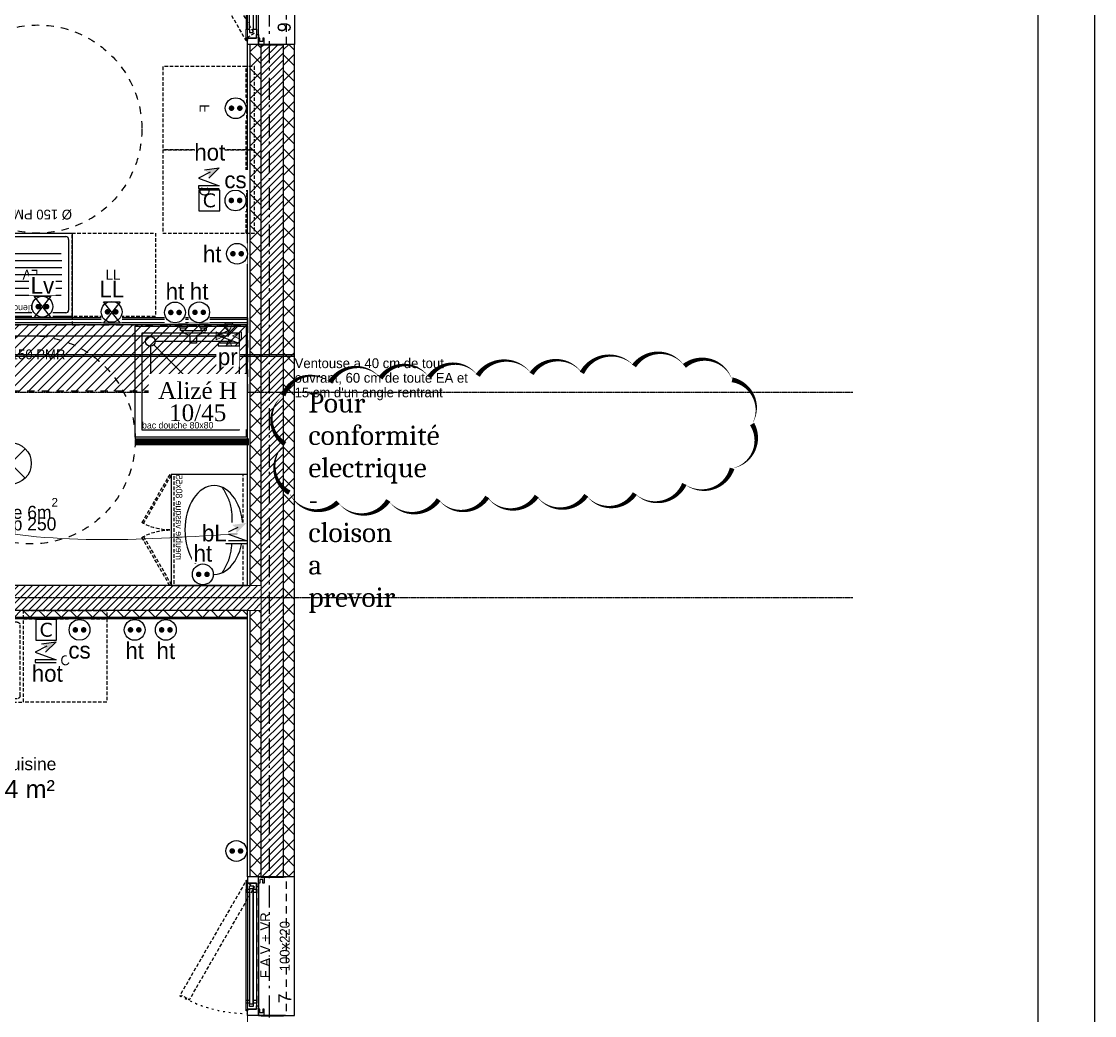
# Model space of a CAD drawing. Header units: centimetres. Extents: x 2191 to 12545, y -680 to 18662.
# Drawn here: x 11772 to 12545, y 3842 to 4559 of the extents above; entities that cross this region are included whole.
import ezdxf

# ---------------------------------------------------------------- set-up
doc = ezdxf.new("R2010")
doc.units = ezdxf.units.CM
for name, pattern in [('Style de ligne -1', [0.41664, 0.20828, -0.20836]), ('Style de ligne -11', [0.347222, 0.20828, -0.138942]), ('Style de ligne -12', [0.164042, 0.054681, -0.109361]), ('Style de ligne -13', [0.147638, 0.098425, -0.049213]), ('Style de ligne -14', [0.147638, 0.098425, -0.049213]), ('Style de ligne -17', [0.347222, 0.20828, -0.138942]), ('Style de ligne -18', [0.164042, 0.054681, -0.109361]), ('Style de ligne -5', [0.20828, 0.069425, -0.138855]), ('Style de ligne -6', [1.04164, 0.625, -0.20828, 0.06943, -0.13893]), ('VW-01', [0.41656, 0.20828, -0.20828])]:
    doc.linetypes.add(name, pattern=pattern)
for name, color, linetype in [('B Aménagement intérieur', 252, 'Continuous'), ('B BATI-équipement-sanitaires', 252, 'Continuous'), ('B faience', 252, 'Style de ligne -11'), ('B Faux plafonds', 252, 'Continuous'), ('B Faux plafonds_Hatch', 252, 'Continuous'), ('B GÈnÈral_Hatch', 252, 'Continuous'), ('B Général', 252, 'Continuous'), ('C ANNOTATIONS-axes horizontaux', 252, 'Style de ligne -1'), ('C ANNOTATIONS-niveaux', 252, 'Continuous'), ('C ANNOTATIONS-PMR', 252, 'Style de ligne -5'), ('C ANNOTATIONS-prestations', 252, 'Continuous'), ('C ANNOTATIONS-texte', 252, 'Continuous'), ('D SURFACES-shab', 252, 'Continuous'), ('F REMPLISSAGE-vert clair', 252, 'Continuous'), ('F REMPLISSAGE-vert foncé', 252, 'Continuous'), ('prlm-CHAUFF', 4, 'Continuous'), ('prlm-EAU-EF', 161, 'Continuous'), ('prlm-MOD', 64, 'Continuous'), ('prlm-VMC', 93, 'Continuous')]:
    doc.layers.add(name, color=color, linetype=linetype)
doc.layers.add('prlm-ELEC-CFO', color=1, linetype='Continuous', lineweight=25)
doc.layers.add('prlm-ZCARTOUCHE', color=181, linetype='Continuous', lineweight=13)
doc.styles.add('Eurostile', font='Eurosti.TTF')
doc.styles.add('Eurostile (bold)', font='Eurostib.TTF')
doc.styles.add('Eurostile (italic)', font='Eurostib.TTF')
doc.styles.add('prlm-elec-cfo', font='comic.ttf', dxfattribs={"height": 12})
doc.styles.add('prlm-mod', font='cambriaz.ttf', dxfattribs={"height": 18})
doc.styles.add('prlm-sejc', font='arial.ttf', dxfattribs={"height": 20})
doc.styles.add('prlm-vmc', font='pala.ttf', dxfattribs={"height": 14})
doc.styles.get("Standard").update_dxf_attribs({"font": 'isocp.shx', "height": 15})
pattern_1 = [(45, (0, 0), (2.4253472, -2.6458333), [])]

# ---------------------------------------------------------------- blocks, each defined once
blk = doc.blocks.new('B 70.Cuisson')
at = {"layer": 'B Général', "linetype": 'Style de ligne -13', "ltscale": 25.4, "flags": 128}
blk.add_lwpolyline([(-30, 30), (-30, 36), (30, 36), (30, 30)], dxfattribs=at)
blk.add_lwpolyline([(-30, 30), (30, 30), (30, -30), (-30, -30)], close=True, dxfattribs=at)
at = {"layer": 'B Général', "insert": (0, 0), "char_height": 7.06, "attachment_point": 5, "line_spacing_factor": 0.894142, "style": 'Eurostile'}
blk.add_mtext('C', dxfattribs=at)
blk = doc.blocks.new('B 70.Evier 120.60 T3 et +')
at = {"layer": 'B Général', "linetype": 'Style de ligne -13', "ltscale": 25.4}
for p, q in [((-57.5, -55.5), (-57.5, -4.5)), ((-55.5, -2.5), (55.5, -2.5)), ((2, -7.53), (51.79, -7.53)), ((57.5, -4.5), (57.5, -55.5)), ((-52.12, -15), (-7.88, -15)), ((0, -50.5), (0, -9.53)), ((18.98, -10), (18.98, -10)), ((53.79, -9.53), (53.79, -50.5)), ((-52.5, -20), (-7.5, -20)), ((-52.5, -25), (-7.5, -25)), ((-52.5, -30), (-7.5, -30)), ((-52.5, -35), (-7.5, -35)), ((-52.5, -40), (-7.5, -40)), ((-52.12, -45), (-7.88, -45)), ((25.65, -43.33), (25.65, -43.33)), ((51.79, -52.5), (2, -52.5)), ((9.17, -50), (9.17, -50)), ((55.5, -57.5), (-55.5, -57.5))]:
    blk.add_line(p, q, dxfattribs=at)
at = {"layer": 'B Général', "linetype": 'Style de ligne -13', "ltscale": 25.4, "flags": 128}
blk.add_lwpolyline([(-60, 0), (-60, 6), (60, 6), (60, 0)], dxfattribs=at)
blk.add_lwpolyline([(-60, 0), (60, 0), (60, -60), (-60, -60)], close=True, dxfattribs=at)
for points in [[(25.65, -12), (25.65, -48, -0.414212), (23.65, -50), (4.5, -50, -0.198914), (3.09, -49.41, -0.198914), (2.5, -48), (2.5, -12, -0.414214), (4.5, -10)], [(25.65, -12, 0.414212), (23.65, -10), (4.45, -10)], [(28.15, -12), (28.15, -48, 0.414212), (30.15, -50), (49.29, -50, 0.198914), (50.71, -49.41, 0.198914), (51.29, -48), (51.29, -12, 0.414214), (49.29, -10)], [(28.15, -12, -0.414212), (30.15, -10), (49.34, -10)]]:
    blk.add_lwpolyline(points, format="xyb", dxfattribs=at)
at = {"layer": 'B Général', "linetype": 'Style de ligne -13', "ltscale": 25.4}
for centre, start, end in [((-55.5, -4.5), 90, 180), ((2, -9.53), 90, 180), ((51.79, -9.53), 0, 90), ((55.5, -4.5), 0, 90), ((2, -50.5), 180, 270), ((51.79, -50.5), 270, 0), ((-55.5, -55.5), 180, 270), ((55.5, -55.5), 270, 0)]:
    blk.add_arc(centre, 2, start, end, dxfattribs=at)
for centre in [(18.15, -17), (35.65, -17)]:
    blk.add_ellipse(centre, major_axis=(3.54, 0), ratio=1, dxfattribs=at)
blk = doc.blocks.new('B 70.Groupe-13-1')
at = {"layer": 'B GÈnÈral_Hatch', "linetype": 'Continuous'}
h = blk.add_hatch(dxfattribs=at)
h.set_pattern_fill('02_ISOLANT', color=256, angle=180, style=0, pattern_type=2)
h.set_pattern_definition([(225, (0, 0), (5.656854, -5.656854), []), (315, (0, 0), (-5.656854, -5.656854), [])])
h.paths.add_polyline_path([(11934.45, 4129.41), (11934.45, 4134.41), (11653.04, 4134.41), (11653.04, 4129.41)])
at = {"layer": 'B Général', "linetype": 'Continuous'}
for p, q in [((11934.45, 4134.41), (11653.04, 4134.41)), ((11934.45, 4134.41), (11653.04, 4134.41)), ((11934.45, 4129.41), (11653.04, 4129.41)), ((11934.45, 4128.41), (11653.04, 4128.41)), ((11934.45, 4128.41), (11653.04, 4128.41))]:
    blk.add_line(p, q, dxfattribs=at)
at = {"layer": 'D SURFACES-shab', "lineweight": 18, "flags": 128}
blk.add_lwpolyline([(11530.04, 3583.39), (11530.04, 3551.39), (11934.47, 3551.39), (11934.45, 4128.41), (11653.04, 4128.41), (11653.04, 4068.41), (11581.04, 4068.41), (11581.04, 4128.41), (11449.45, 4128.41), (11449.45, 3841.41), (11513.76, 3841.41), (11513.76, 3583.39)], close=True, dxfattribs=at)
at = {"layer": 'B Général', "xscale": -1}
blk.add_blockref('B 70.Evier 120.60 T3 et +', (11713.04, 4128.41), dxfattribs=at)
at = {"layer": 'B Général'}
blk.add_blockref('B 70.Cuisson', (11803.04, 4098.41), dxfattribs=at)
blk = doc.blocks.new('B 70.Rond 150_PMR')
at = {"layer": 'B Général', "linetype": 'VW-01', "ltscale": 25.4}
blk.add_circle((0, 0), 75, dxfattribs=at)
at = {"layer": 'B Général', "insert": (-61.5, 0), "char_height": 7.059, "attachment_point": 5, "rotation": 90, "line_spacing_factor": 0.894142, "style": 'Eurostile (italic)'}
blk.add_mtext('Ø 150 PMR', dxfattribs=at)
blk = doc.blocks.new('B 70.Frigo')
at = {"layer": 'B Général', "linetype": 'Style de ligne -13', "ltscale": 25.4, "flags": 128}
blk.add_lwpolyline([(-30, 30), (30, 30), (30, -30), (-30, -30)], close=True, dxfattribs=at)
blk.add_lwpolyline([(30, -30), (30, -36), (-30, -36), (-30, -30)], dxfattribs=at)
at = {"layer": 'B Général', "insert": (0, 0), "char_height": 7.06, "attachment_point": 5, "line_spacing_factor": 0.894142, "style": 'Eurostile'}
blk.add_mtext('F', dxfattribs=at)
blk = doc.blocks.new('B 70.Lave Vaisselle')
at = {"layer": 'B Général', "linetype": 'Style de ligne -13', "ltscale": 25.4, "flags": 128}
blk.add_lwpolyline([(-30, 30), (-30, 36), (30, 36), (30, 30)], dxfattribs=at)
blk.add_lwpolyline([(-30, 30), (30, 30), (30, -30), (-30, -30)], close=True, dxfattribs=at)
at = {"layer": 'B Général', "insert": (0, 0), "char_height": 7.059, "attachment_point": 5, "line_spacing_factor": 0.894142, "style": 'Eurostile'}
blk.add_mtext('LV', dxfattribs=at)
blk = doc.blocks.new('B 70.Evier 120x60')
at = {"layer": 'B Général', "linetype": 'Continuous'}
for p, q in [((-57.5, -55.5), (-57.5, -4.5)), ((-55.5, -2.5), (55.5, -2.5)), ((57.5, -4.5), (57.5, -55.5)), ((-52.12, -15), (-7.88, -15)), ((-52.5, -20), (-7.5, -20)), ((-52.5, -25), (-7.5, -25)), ((-52.5, -30), (-7.5, -30)), ((-52.5, -35), (-7.5, -35)), ((-52.5, -40), (-7.5, -40)), ((-52.12, -45), (-7.88, -45)), ((28.75, -45.8), (28.75, -45.8)), ((12.27, -52.47), (12.27, -52.47)), ((55.5, -57.5), (-55.5, -57.5))]:
    blk.add_line(p, q, dxfattribs=at)
at = {"layer": 'B Général', "linetype": 'Style de ligne -5', "ltscale": 25.4, "flags": 128}
blk.add_lwpolyline([(-60, 0), (-60, 6), (60, 6), (60, 0)], dxfattribs=at)
at = {"layer": 'B Général', "linetype": 'Continuous', "flags": 128}
blk.add_lwpolyline([(-60, 0), (60, 0), (60, -60), (-60, -60)], close=True, dxfattribs=at)
for points in [[(8.4, -12), (8.4, -48, 0.414212), (10.4, -50), (49.55, -50, 0.198914), (50.96, -49.41, 0.198914), (51.55, -48), (51.55, -12, 0.414214), (49.55, -10)], [(8.4, -12, -0.414212), (10.4, -10), (49.6, -10)]]:
    blk.add_lwpolyline(points, format="xyb", dxfattribs=at)
at = {"layer": 'B Général', "linetype": 'Continuous'}
for centre, start, end in [((-55.5, -4.5), 90, 180), ((55.5, -4.5), 0, 90), ((-55.5, -55.5), 180, 270), ((55.5, -55.5), 270, 0)]:
    blk.add_arc(centre, 2, start, end, dxfattribs=at)
blk.add_ellipse((15.9, -17), major_axis=(3.54, 0), ratio=1, dxfattribs=at)
at = {"layer": 'B Général'}
blk.add_blockref('B 70.Lave Vaisselle', (-30, -30), dxfattribs=at)
at = {"layer": 'C ANNOTATIONS-prestations', "insert": (-37.15, -3.37), "char_height": 4.706, "attachment_point": 1, "line_spacing_factor": 0.894142, "style": 'Eurostile (italic)'}
blk.add_mtext('Faïence ht: 60cm', dxfattribs=at)
blk = doc.blocks.new('B 70.Groupe-24-1')
at = {"layer": 'B Général', "linetype": 'Style de ligne -13', "ltscale": 25.4, "flags": 128}
blk.add_lwpolyline([(11808.04, 4406.39), (11868.04, 4406.39), (11868.04, 4346.39), (11808.04, 4346.39)], close=True, dxfattribs=at)
at = {"layer": 'B Général', "insert": (11837.51, 4376.39), "char_height": 7.059, "attachment_point": 5, "line_spacing_factor": 0.894142, "style": 'Eurostile'}
blk.add_mtext('LL', dxfattribs=at)
blk = doc.blocks.new('B 70.Groupe-4-1')
at = {"layer": 'B Général', "linetype": 'Continuous'}
for centre, major_axis, ratio in [((0, -24.07), (32, 0), 0.65625), ((0, -6.97), (1.5, 0), 1), ((0, -17.15), (2.5, 0), 1)]:
    blk.add_ellipse(centre, major_axis=major_axis, ratio=ratio, dxfattribs=at)
for points in [[(-30.82, -18.37), (-20.7, -11.37), (-9.74, -11.32), (-4.71, -11.3), (0, -11.3)], [(30.82, -18.37), (20.7, -11.37), (9.74, -11.32), (4.71, -11.3), (0, -11.3)]]:
    blk.add_open_spline(points, degree=2, knots=[0, 0, 0, 1, 1, 2, 2, 2], dxfattribs=at)
blk.add_open_spline([(-30.45, -17.59), (-30.5, -17.61), (-30.55, -17.64)], degree=2, dxfattribs=at)
blk = doc.blocks.new('B 70.meuble vasque 80x60')
at = {"layer": 'B BATI-équipement-sanitaires', "linetype": 'Style de ligne -13', "ltscale": 25.4, "flags": 128}
for points in [[(-40, -3.07), (40, -3.07), (40, -53.07), (-40, -53.07)], [(-40, -56.07), (-5.36, -76.07), (-4.71, -74.94), (-39.35, -54.94)], [(40, -56.07), (5.36, -76.07), (4.71, -74.94), (39.35, -54.94)]]:
    blk.add_lwpolyline(points, close=True, dxfattribs=at)
at = {"layer": 'B BATI-équipement-sanitaires', "linetype": 'Style de ligne -13', "ltscale": 25.4}
for centre, start, end in [((-40, -56.07), 330, 0), ((40, -56.07), 180, 210)]:
    blk.add_arc(centre, 40, start, end, dxfattribs=at)
at = {"layer": 'B Général', "flags": 128}
blk.add_lwpolyline([(-40, 0), (40, 0), (40, -55), (-40, -55)], close=True, dxfattribs=at)
at = {"layer": 'B Général'}
blk.add_blockref('B 70.Groupe-4-1', (0, 0), dxfattribs=at)
at = {"layer": 'C ANNOTATIONS-prestations', "insert": (40, -53.07), "char_height": 4.706, "width": 80, "attachment_point": 9, "line_spacing_factor": 0.894142, "style": 'Eurostile'}
blk.add_mtext('meuble vasque 80x55', dxfattribs=at)
blk = doc.blocks.new('B 70.Groupe-25-1')
at = {"layer": 'B faience', "lineweight": 18, "flags": 128}
blk.add_lwpolyline([(11934.45, 4259.39), (11934.45, 4340.39), (11853.45, 4340.39)], dxfattribs=at)
at = {"layer": 'B Général', "linetype": 'Continuous'}
for p, q in [((11864.45, 4324.85), (11864.45, 4269.39)), ((11866.95, 4325.89), (11923.45, 4269.39)), ((11867.98, 4328.39), (11923.45, 4328.39))]:
    blk.add_line(p, q, dxfattribs=at)
at = {"layer": 'B Général', "linetype": 'Continuous', "flags": 128}
for points in [[(11853.45, 4339.39), (11933.45, 4339.39), (11933.45, 4259.39), (11853.45, 4259.39)], [(11858.45, 4334.39), (11928.45, 4334.39), (11928.45, 4264.39), (11858.45, 4264.39)]]:
    blk.add_lwpolyline(points, close=True, dxfattribs=at)
at = {"layer": 'B Général', "linetype": 'Continuous'}
blk.add_circle((11864.45, 4328.39), 3.54, dxfattribs=at)
at = {"layer": 'C ANNOTATIONS-prestations', "insert": (11858.45, 4267.88), "char_height": 4.706, "width": 70, "attachment_point": 4, "line_spacing_factor": 0.894142, "style": 'Eurostile'}
blk.add_mtext('bac douche 80x80', dxfattribs=at)
blk = doc.blocks.new('B 70.Groupe-26-1')
at = {"layer": 'B Faux plafonds_Hatch', "linetype": 'Continuous'}
h = blk.add_hatch(dxfattribs=at)
h.set_pattern_fill('F_P__SOFFITE', color=256, style=0, pattern_type=2)
h.set_pattern_definition([(45, (0, 0.2205), (-3.5277778, 3.3072917), [])])
h.paths.add_polyline_path([(11681.04, 4340.39), (11934.45, 4340.39), (11934.45, 4292.41), (11681.04, 4292.41)])
at = {"layer": 'B Faux plafonds', "linetype": 'VW-01', "ltscale": 25.4, "flags": 128}
blk.add_lwpolyline([(11681.04, 4340.39), (11934.45, 4340.39), (11934.45, 4292.41), (11681.04, 4292.41)], close=True, dxfattribs=at)
at = {"layer": 'B Général', "linetype": 'Continuous'}
for p, q in [((11934.45, 4345.39), (11681.04, 4345.39)), ((11934.45, 4340.39), (11681.04, 4340.39)), ((11934.45, 4345.39), (11934.45, 4340.39))]:
    blk.add_line(p, q, dxfattribs=at)
at = {"layer": 'D SURFACES-shab', "lineweight": 18, "flags": 128}
for points in [[(11681.04, 4345.39), (11934.45, 4345.39), (11934.45, 4883.39), (11586.04, 4883.39), (11586.04, 4390.39), (11681.04, 4390.39)], [(11934.45, 4152.41), (11934.45, 4340.39), (11746.04, 4340.39), (11746.04, 4340.39), (11681.04, 4340.39), (11681.04, 4292.41), (11586.04, 4292.41), (11586.04, 4152.41)]]:
    blk.add_lwpolyline(points, close=True, dxfattribs=at)
at = {"layer": 'F REMPLISSAGE-vert clair'}
for p, q in [((11934.45, 4344.09), (11681.04, 4344.09)), ((11934.45, 4341.69), (11681.04, 4341.69))]:
    blk.add_line(p, q, dxfattribs=at)
at = {"layer": 'F REMPLISSAGE-vert foncé', "linetype": 'Continuous'}
for p, q in [((11934.45, 4345.39), (11681.04, 4345.39)), ((11934.45, 4340.39), (11681.04, 4340.39))]:
    blk.add_line(p, q, dxfattribs=at)
at = {"layer": 'F REMPLISSAGE-vert foncé'}
for p, q in [((11934.45, 4344.09), (11681.04, 4344.09)), ((11934.45, 4341.69), (11681.04, 4341.69))]:
    blk.add_line(p, q, dxfattribs=at)
at = {"layer": 'B Général', "xscale": -1}
for name, p, rotation in [('B 70.Frigo', (11903.45, 4496.39), 90), ('B 70.Cuisson', (11903.45, 4436.39), 270), ('B 70.meuble vasque 80x60', (11934.45, 4192.41), 270)]:
    blk.add_blockref(name, p, dxfattribs=dict(at, rotation=rotation))
at = {"layer": 'B Général', "rotation": 180}
blk.add_blockref('B 70.Evier 120x60', (11748.04, 4346.39), dxfattribs=at)
at = {"layer": 'B Général'}
for name in ['B 70.Groupe-24-1', 'B 70.Groupe-25-1']:
    blk.add_blockref(name, (0, 0), dxfattribs=at)
at = {"layer": 'C ANNOTATIONS-PMR', "ltscale": 25.4}
for p, rotation in [((11783.28, 4481.39), 90), ((11778.5, 4257.37), 270)]:
    blk.add_blockref('B 70.Rond 150_PMR', p, dxfattribs=dict(at, rotation=rotation))
at = {"layer": 'C ANNOTATIONS-prestations', "insert": (11751.9, 4201.51), "char_height": 9.412, "width": 106.0944, "attachment_point": 1, "line_spacing_factor": 0.894142, "style": 'Eurostile'}
blk.add_mtext('hsp 250', dxfattribs=at)
at = {"layer": 'C ANNOTATIONS-texte', "insert": (11751.9, 4215.48), "char_height": 9.412, "width": 139.08, "attachment_point": 1, "line_spacing_factor": 0.894142, "style": 'Eurostile'}
blk.add_mtext('sde 6m{\\H0.6667x;\\S2^ ;}', dxfattribs=at)
blk = doc.blocks.new('B 70.F 200.220 (all. vitrée fixe + VR)')
at = {"layer": 'B Général', "linetype": 'Continuous'}
for p, q in [((-100, 7), (-100, 17)), ((100, 7), (100, 17))]:
    blk.add_line(p, q, dxfattribs=at)
at = {"layer": 'B Général'}
blk.add_line((-93, 9), (97, 9), dxfattribs=at)
at = {"layer": 'B Général', "linetype": 'Continuous', "lineweight": 35}
for p, q in [((-100, 7), (-100, -9)), ((100, 7), (100, -9))]:
    blk.add_line(p, q, dxfattribs=at)
at = {"layer": 'B Général', "linetype": 'Style de ligne -13', "ltscale": 25.4, "flags": 128}
for points in [[(-11.43, 67.53), (-10.93, 66.67), (-11.8, 66.17), (-8.55, 60.54), (-92.2, 12.19), (-95.45, 17.82), (-96.32, 17.32), (-96.82, 18.18)], [(11.43, 67.53), (10.93, 66.67), (11.8, 66.17), (8.55, 60.54), (92.2, 12.19), (95.45, 17.82), (96.32, 17.32), (96.82, 18.18)]]:
    blk.add_lwpolyline(points, close=True, dxfattribs=at)
at = {"layer": 'B Général', "flags": 128}
for points in [[(-93, 10.5), (-93, 9), (-100, 9), (-100, 17), (-95.5, 17), (-95.5, 10.5)], [(-4.5, 18), (-89, 18), (-89, 15.5), (-4.5, 15.5)], [(8.5, 18), (93, 18), (93, 15.5), (8.5, 15.5)], [(93, 10.5), (93, 9), (100, 9), (100, 17), (95.5, 17), (95.5, 10.5)], [(-100, 9), (-100, 5), (-95.5, 5), (-95.5, 6), (-98, 6), (-98, 8), (-95.5, 8), (-95.5, 9)], [(-4.5, 13), (-89, 13), (-89, 10.5), (-4.5, 10.5)], [(8.5, 13), (93, 13), (93, 10.5), (8.5, 10.5)], [(100, 9), (100, 5), (95.5, 5), (95.5, 6), (98, 6), (98, 8), (95.5, 8), (95.5, 9)]]:
    blk.add_lwpolyline(points, close=True, dxfattribs=at)
at = {"layer": 'B Général', "linetype": 'Continuous', "flags": 128}
for points in [[(-89, 15.5), (-91.5, 15.5), (-91.5, 13), (-89, 13), (-89, 10.5), (-95.5, 10.5), (-95.5, 17), (-96.5, 17), (-96.5, 18), (-89, 18)], [(-6.5, 15.5), (-4, 15.5), (-4, 13), (-6.5, 13), (-6.5, 10.5), (0, 10.5), (0, 17), (1, 17), (1, 18), (-6.5, 18)], [(6.5, 15.5), (4, 15.5), (4, 13), (6.5, 13), (6.5, 10.5), (0, 10.5), (0, 17), (1, 17), (1, 18), (6.5, 18)], [(89, 15.5), (91.5, 15.5), (91.5, 13), (89, 13), (89, 10.5), (95.5, 10.5), (95.5, 17), (96.5, 17), (96.5, 18), (89, 18)]]:
    blk.add_lwpolyline(points, close=True, dxfattribs=at)
at = {"layer": 'B Général', "linetype": 'Style de ligne -11', "ltscale": 25.4, "flags": 128}
blk.add_lwpolyline([(-100, 9), (100, 9), (100, -11), (-100, -11)], close=True, dxfattribs=at)
at = {"layer": 'B Général', "flags": 128}
blk.add_lwpolyline([(100, -9), (100, -17), (-100, -17), (-100, -9)], dxfattribs=at)
at = {"layer": 'B Général'}
for centre in [(-97, 17.5), (97, 17.5)]:
    blk.add_circle(centre, 0.5, dxfattribs=at)
at = {"layer": 'B Général', "linetype": 'Style de ligne -12', "ltscale": 25.4}
for centre, start, end in [((-98.46, 20.64), 358.46423, 23.93069), ((98.46, 20.64), 156.06931, 181.53577)]:
    blk.add_arc(centre, 98.37, start, end, dxfattribs=at)
at = {"layer": 'B Général', "insert": (0, 2.65), "char_height": 7.059, "attachment_point": 2, "rotation": 360, "line_spacing_factor": 0.894142, "style": 'Eurostile'}
blk.add_mtext('F.A.V + VR', dxfattribs=at)
at = {"layer": 'C ANNOTATIONS-prestations', "rotation": 360, "line_spacing_factor": 0.894142}
for s, insert, char_height, attachment_point, style in [('9', (-91.14, -4.77), 9.41, 1, 'Eurostile (bold)'), ('200x220', (0, -7.82), 7.059, 2, 'Eurostile')]:
    blk.add_mtext(s, dxfattribs=dict(at, insert=insert, char_height=char_height, attachment_point=attachment_point, style=style))
blk = doc.blocks.new('B 70.F 100x220 (all. vitrée fixe) + VR')
at = {"layer": 'B Général'}
blk.add_line((45, 9), (-45, 9), dxfattribs=at)
at = {"layer": 'B Général', "linetype": 'Continuous', "lineweight": 35}
for p, q in [((-50, 7), (-50, -9)), ((50, 7), (50, -9))]:
    blk.add_line(p, q, dxfattribs=at)
at = {"layer": 'B Général', "linetype": 'Style de ligne -14', "ltscale": 25.4, "flags": 128}
blk.add_lwpolyline([(-35.69, 65.82), (-36.19, 64.95), (-35.32, 64.45), (-38.57, 58.82), (42.63, 11.94), (45.88, 17.57), (46.75, 17.07), (47.25, 17.93)], close=True, dxfattribs=at)
at = {"layer": 'B Général', "flags": 128}
for points in [[(-43, 10.5), (-43, 9), (-50, 9), (-50, 17), (-45.5, 17), (-45.5, 10.5)], [(-43.5, 15.5), (43.5, 15.5), (43.5, 13), (-43.5, 13)], [(-41, 18), (41, 18), (41, 15.5), (-41, 15.5)], [(43, 10.5), (43, 9), (50, 9), (50, 17), (45.5, 17), (45.5, 10.5)], [(-50, 9), (-50, 5), (-45.5, 5), (-45.5, 6), (-48, 6), (-48, 8), (-45.5, 8), (-45.5, 9)], [(-41, 13), (41, 13), (41, 10.5), (-41, 10.5)], [(50, 9), (50, 5), (45.5, 5), (45.5, 6), (48, 6), (48, 8), (45.5, 8), (45.5, 9)]]:
    blk.add_lwpolyline(points, close=True, dxfattribs=at)
at = {"layer": 'B Général', "linetype": 'Continuous', "flags": 128}
for points in [[(-39, 15.5), (-41.5, 15.5), (-41.5, 13), (-39, 13), (-39, 10.5), (-45.5, 10.5), (-45.5, 17), (-46.5, 17), (-46.5, 18), (-39, 18)], [(39, 15.5), (41.5, 15.5), (41.5, 13), (39, 13), (39, 10.5), (45.5, 10.5), (45.5, 17), (46.5, 17), (46.5, 18), (39, 18)]]:
    blk.add_lwpolyline(points, close=True, dxfattribs=at)
at = {"layer": 'B Général', "linetype": 'Style de ligne -17', "ltscale": 25.4, "flags": 128}
blk.add_lwpolyline([(-50, 9), (50, 9), (50, -11), (-50, -11)], close=True, dxfattribs=at)
at = {"layer": 'B Général', "flags": 128}
blk.add_lwpolyline([(-50, -9), (-50, -17), (50, -17), (50, -9)], dxfattribs=at)
at = {"layer": 'B Général'}
blk.add_circle((47, 17.5), 0.5, dxfattribs=at)
at = {"layer": 'B Général', "linetype": 'Style de ligne -18', "ltscale": 25.4}
blk.add_arc((49, 17.5), 97.5, 150.29382, 179.70618, dxfattribs=at)
at = {"layer": 'B Général', "insert": (-23.11, 7.7), "char_height": 7.059, "attachment_point": 1, "line_spacing_factor": 0.894142, "style": 'Eurostile'}
blk.add_mtext('F.A.V + VR', dxfattribs=at)
at = {"layer": 'C ANNOTATIONS-prestations', "insert": (-41.15, -5.19), "char_height": 9.41, "attachment_point": 1, "rotation": 360, "line_spacing_factor": 0.894142, "style": 'Eurostile (bold)'}
blk.add_mtext('7', dxfattribs=at)
at = {"layer": 'C ANNOTATIONS-prestations', "insert": (0, -6.3), "char_height": 7.059, "width": 100, "attachment_point": 2, "rotation": 360, "line_spacing_factor": 0.894142, "style": 'Eurostile'}
blk.add_mtext('100x220', dxfattribs=at)
blk = doc.blocks.new('xi.txt-venthor')
at = {"layer": 'B Général', "insert": (230.58, -65.8), "char_height": 7.059, "width": 134.924, "attachment_point": 1, "line_spacing_factor": 0.894142, "style": 'Eurostile'}
blk.add_mtext("Ventouse a 40 cm de tout ouvrant, 60 cm de toute EA et 15 cm d'un angle rentrant", dxfattribs=at)
blk = doc.blocks.new('xi.bep')
at = {"layer": 'prlm-VMC', "linetype": 'ByBlock', "lineweight": 5}
h = blk.add_hatch(color=0, dxfattribs=at)
h.paths.add_polyline_path([(0, 2.74), (2.92, 9.1), (-2.92, 9.1)])
h.paths.add_polyline_path([(9.1, -2.92), (9.1, 2.92), (2.74, 0)])
h.paths.add_polyline_path([(2.92, -9.1), (0, -2.74), (-2.92, -9.1)])
h.paths.add_polyline_path([(-9.1, -2.92), (-2.74, 0), (-9.1, 2.92)])
at = {"layer": 'prlm-VMC', "color": 0, "linetype": 'ByBlock', "lineweight": 5, "flags": 128}
for points in [[(2.92, 9.1), (-2.92, 9.1), (0, 2.74)], [(-9.1, -2.92), (-9.1, 2.92), (-2.74, 0)], [(9.1, 2.92), (9.1, -2.92), (2.74, 0)], [(-2.92, -9.1), (2.92, -9.1), (0, -2.74)]]:
    blk.add_lwpolyline(points, close=True, dxfattribs=at)
blk = doc.blocks.new('xi.dchrob')
at = {"layer": 'prlm-MOD', "color": 161}
for p, q in [((8.16, -2.3), (8.16, 2.3)), ((13.38, 1.16), (13.38, -1.16))]:
    blk.add_line(p, q, dxfattribs=at)
for points in [[(0, 10.66), (0, 4.16)], [(4.19, -5.66), (4.19, 5.66)], [(5.77, 7.56), (8.16, 2.38)], [(0, -4.16), (0, -10.66)], [(5.77, -7.26), (8.16, -2.37)]]:
    blk.add_lwpolyline(points, dxfattribs=at)
for points in [[(2.5, 9.16), (4.19, 9.16), (4.19, 5.66), (2.5, 5.66)], [(13.38, -2.37), (8.16, -2.37), (8.16, 2.38), (13.38, 2.38)], [(2.5, -5.66), (4.19, -5.66), (4.19, -9.16), (2.5, -9.16)]]:
    blk.add_lwpolyline(points, close=True, dxfattribs=at)
for centre, radius, start, end in [((0, 7.41), 3.25, 32.57897, 90), ((4.65, 7.56), 1.13, 0, 114.07431), ((0, 7.41), 3.25, 270, 327.42103), ((0, -7.41), 3.25, 32.57897, 90), ((4.65, -7.26), 1.13, 245.92569, 360), ((0, -7.41), 3.25, 270, 327.42103)]:
    blk.add_arc(centre, radius, start, end, dxfattribs=at)
blk = doc.blocks.new('xi.BL')
at = {"color": 0, "lineweight": 5}
blk.add_wipeout([(-7.5, -7.5), (7.5, -7.5), (7.5, 7.5), (-7.5, 7.5)], dxfattribs=at).dxf.layer = 'prlm-ELEC-CFO'
at = {"layer": 'prlm-ELEC-CFO', "lineweight": 5}
blk.add_hatch(color=0, dxfattribs=at).paths.add_polyline_path([(-3, 6), (-0.1, 3.7), (0, 0), (7.5, 7.5)])
at = {"layer": 'prlm-ELEC-CFO', "color": 0}
blk.add_lwpolyline([(0.95, 4.23), (-7.5, 0), (7.5, -5.5), (-7.5, -5.5), (-7.5, -7.5), (7.5, -7.5)], dxfattribs=at)
blk = doc.blocks.new('xi.PTCE')
at = {"layer": 'prlm-ELEC-CFO', "color": 0}
for points in [[(-10.61, 10.61), (10.61, -10.61)], [(10.61, 10.61), (-10.61, -10.61)]]:
    blk.add_lwpolyline(points, dxfattribs=at)
at = {"layer": 'prlm-ELEC-CFO', "color": 0, "linetype": 'ByBlock'}
blk.add_circle((0, 0), 15, dxfattribs=at)
blk = doc.blocks.new('xi.PCHT')
at = {"color": 0, "lineweight": 5}
blk.add_wipeout([(-7.5, -7.5), (7.5, -7.5), (7.5, 7.5), (-7.5, 7.5)], dxfattribs=at).dxf.layer = 'prlm-ELEC-CFO'
at = {"layer": 'prlm-ELEC-CFO', "color": 0, "linetype": 'ByBlock', "lineweight": 5, "const_width": 2}
for points in [[(-4, 0, 1), (-2, 0, 1)], [(2, 0, 1), (4, 0, 1)]]:
    blk.add_lwpolyline(points, format="xyb", close=True, dxfattribs=at)
at = {"layer": 'prlm-ELEC-CFO', "color": 0, "linetype": 'ByBlock', "lineweight": -2}
blk.add_circle((0, 0), 7.5, dxfattribs=at)
blk = doc.blocks.new('xi.PC')
at = {"color": 0, "lineweight": 5}
blk.add_wipeout([(-7.5, -7.5), (7.5, -7.5), (7.5, 7.5), (-7.5, 7.5)], dxfattribs=at).dxf.layer = 'prlm-ELEC-CFO'
at = {"layer": 'prlm-ELEC-CFO', "color": 0, "linetype": 'ByBlock', "lineweight": 5, "const_width": 2}
for points in [[(-4, 0, 1), (-2, 0, 1)], [(2, 0, 1), (4, 0, 1)]]:
    blk.add_lwpolyline(points, format="xyb", close=True, dxfattribs=at)
at = {"layer": 'prlm-ELEC-CFO', "color": 0, "linetype": 'ByBlock', "lineweight": -2}
blk.add_circle((0, 0), 7.5, dxfattribs=at)
blk = doc.blocks.new('xi.LV')
at = {"color": 0, "lineweight": 5}
blk.add_wipeout([(-7.5, -7.5), (7.5, -7.5), (7.5, 7.5), (-7.5, 7.5)], dxfattribs=at).dxf.layer = 'prlm-ELEC-CFO'
at = {"layer": 'prlm-ELEC-CFO', "color": 0, "linetype": 'ByBlock', "lineweight": 5, "const_width": 2}
for points in [[(-4, 0, 1), (-2, 0, 1)], [(2, 0, 1), (4, 0, 1)]]:
    blk.add_lwpolyline(points, format="xyb", close=True, dxfattribs=at)
at = {"layer": 'prlm-ELEC-CFO', "color": 0, "linetype": 'ByBlock', "lineweight": -2}
blk.add_circle((0, 0), 7.5, dxfattribs=at)
blk = doc.blocks.new('xi.LVrob')
at = {"layer": 'prlm-EAU-EF', "color": 0}
blk.add_lwpolyline([(-6, 7.5), (6, 7.5), (-6, -7.5), (6, -7.5)], close=True, dxfattribs=at)
blk = doc.blocks.new('xi.SF32')
at = {"layer": 'prlm-ELEC-CFO', "color": 0, "flags": 128}
blk.add_lwpolyline([(-7.5, -7.5), (7.5, -7.5), (7.5, 7.5), (-7.5, 7.5)], close=True, dxfattribs=at)
at = {"layer": 'prlm-ELEC-CFO', "color": 0, "linetype": 'ByBlock', "insert": (0, 0), "char_height": 10, "width": 11.36, "attachment_point": 5}
blk.add_mtext('{\\fVerdana|b0|i0|c0|p34;C}', dxfattribs=at)
blk = doc.blocks.new('xi.PCS')
at = {"color": 0, "lineweight": 5}
blk.add_wipeout([(-7.5, -7.5), (7.5, -7.5), (7.5, 7.5), (-7.5, 7.5)], dxfattribs=at).dxf.layer = 'prlm-ELEC-CFO'
at = {"layer": 'prlm-ELEC-CFO', "color": 0, "linetype": 'ByBlock', "lineweight": 5, "const_width": 2}
for points in [[(-4, 0, 1), (-2, 0, 1)], [(2, 0, 1), (4, 0, 1)]]:
    blk.add_lwpolyline(points, format="xyb", close=True, dxfattribs=at)
at = {"layer": 'prlm-ELEC-CFO', "color": 0, "linetype": 'ByBlock', "lineweight": -2}
blk.add_circle((0, 0), 7.5, dxfattribs=at)
blk = doc.blocks.new('xi.PR')
at = {"layer": 'prlm-ELEC-CFO', "lineweight": 5}
blk.add_hatch(color=0, dxfattribs=at).paths.add_polyline_path([(-3, 6), (-0.1, 3.7), (0, 0), (7.5, 7.5)])
at = {"layer": 'prlm-ELEC-CFO', "color": 0}
blk.add_lwpolyline([(0.95, 4.23), (-7.5, 0), (7.5, -5.5), (-7.5, -5.5), (-7.5, -7.5), (7.5, -7.5)], dxfattribs=at)
at = {"layer": 'prlm-ELEC-CFO', "color": 0, "lineweight": 5, "flags": 128}
blk.add_lwpolyline([(-3, 6), (-0.1, 3.7), (0, 0), (7.5, 7.5)], close=True, dxfattribs=at)
blk = doc.blocks.new('xi.LL')
at = {"color": 0, "lineweight": 5}
blk.add_wipeout([(-7.5, -7.5), (7.5, -7.5), (7.5, 7.5), (-7.5, 7.5)], dxfattribs=at).dxf.layer = 'prlm-ELEC-CFO'
at = {"layer": 'prlm-ELEC-CFO', "color": 0, "linetype": 'ByBlock', "lineweight": 5, "const_width": 2}
for points in [[(-4, 0, 1), (-2, 0, 1)], [(2, 0, 1), (4, 0, 1)]]:
    blk.add_lwpolyline(points, format="xyb", close=True, dxfattribs=at)
at = {"layer": 'prlm-ELEC-CFO', "color": 0, "linetype": 'ByBlock', "lineweight": -2}
blk.add_circle((0, 0), 7.5, dxfattribs=at)
blk = doc.blocks.new('xi.LLrob')
at = {"layer": 'prlm-EAU-EF', "color": 0}
blk.add_lwpolyline([(-6, 7.5), (6, 7.5), (-6, -7.5), (6, -7.5)], close=True, dxfattribs=at)
blk = doc.blocks.new('xi.4m²')
at = {"color": 0}
blk.add_wipeout([(-34.54, 20.54), (34.54, 20.54), (34.54, -20.54), (-34.54, -20.54)], dxfattribs=at).dxf.layer = 'prlm-ELEC-CFO'
at = {"layer": 'prlm-ELEC-CFO', "color": 0, "attachment_point": 6, "line_spacing_factor": 0.8, "style": 'prlm-sejc'}
for s, insert, char_height in [('surf cuisine', (30.36, 8.9), 9), ('4 m²', (29.31, -9.19), 13)]:
    blk.add_mtext(s, dxfattribs=dict(at, insert=insert, char_height=char_height))
at = {"layer": 'prlm-ELEC-CFO', "color": 0, "style": 'prlm-sejc', "flags": 8}
blk.add_attdef('?', (-28.3, -16.79), '', height=20, dxfattribs=at)
blk = doc.blocks.new('xi.hot')
at = {"layer": 'prlm-ELEC-CFO', "lineweight": 5}
blk.add_hatch(color=0, dxfattribs=at).paths.add_polyline_path([(-3, 6), (-0.1, 3.7), (0, 0), (7.5, 7.5)])
at = {"layer": 'prlm-ELEC-CFO', "color": 0}
for points in [[(0.95, 4.23), (-7.5, 0), (7.5, -5.5), (-7.5, -5.5), (-7.5, -7.5), (7.5, -7.5)], [(-3, 6), (7.5, 7.5), (0, 0)]]:
    blk.add_lwpolyline(points, dxfattribs=at)

msp = doc.modelspace()

# ---------------------------------------------------------------- hatches: boundary and pattern name
at = {"layer": 'B GÈnÈral_Hatch', "linetype": 'Continuous'}
h = msp.add_hatch(dxfattribs=at)
h.set_pattern_fill('02_ISOLANT', color=256, angle=90, style=0, pattern_type=2)
h.set_pattern_definition([(135, (0, 0), (-5.656854, -5.656854), []), (225, (0, 0), (-5.656854, 5.656854), [])])
h.paths.add_polyline_path([(11936.45, 4152.41), (11944.45, 4152.41), (11944.45, 4542.43), (11936.45, 4542.43)])
h = msp.add_hatch(dxfattribs=at)
h.set_pattern_fill('50_BETON', color=256, style=0, pattern_type=2)
h.set_pattern_definition(pattern_1)
h.paths.add_polyline_path([(11944.45, 3942.43), (11960.45, 3942.43), (11960.45, 4542.43), (11944.45, 4542.43)])
h = msp.add_hatch(dxfattribs=at)
h.set_pattern_fill('02_ISOLANT', color=256, angle=90, style=0, pattern_type=2)
h.set_pattern_definition([(135, (0, 0), (-5.656854, -5.656854), []), (225, (0, 0), (-5.656854, 5.656854), [])])
h.paths.add_polyline_path([(11960.45, 3942.43), (11968.45, 3942.43), (11968.45, 4542.43), (11960.45, 4542.43)])
h = msp.add_hatch(dxfattribs=at)
h.set_pattern_fill('50_BETON', color=256, style=0, pattern_type=2)
h.set_pattern_definition(pattern_1)
h.paths.add_polyline_path([(11449.45, 4152.41), (11449.45, 4134.41), (11944.45, 4134.41), (11944.45, 4152.41)])
h = msp.add_hatch(dxfattribs=at)
h.set_pattern_fill('02_ISOLANT', color=256, angle=-90, style=0, pattern_type=2)
h.set_pattern_definition([(-45, (0, 0), (5.656854, 5.656854), []), (45, (0, 0), (5.656854, -5.656854), [])])
h.paths.add_polyline_path([(11944.45, 4134.41), (11936.45, 4134.41), (11936.45, 3942.43), (11944.45, 3942.43)])

# ---------------------------------------------------------------- linework, layer by layer
at = {"layer": 'B Général', "linetype": 'Continuous'}
for p, q in [((11934.45, 4152.41), (11934.45, 4542.43)), ((11968.45, 4542.43), (11934.45, 4542.43)), ((11934.45, 4152.41), (11934.45, 4542.43)), ((11936.45, 4152.41), (11936.45, 4542.43)), ((11936.45, 4152.41), (11936.45, 4542.43)), ((11944.45, 4152.41), (11944.45, 4542.43)), ((11960.45, 3942.43), (11960.45, 4542.43)), ((11968.45, 3942.43), (11968.45, 4542.43)), ((11968.45, 3942.43), (11968.45, 4542.43)), ((11934.45, 4152.41), (11449.45, 4152.41)), ((11934.45, 4134.41), (11449.45, 4134.41)), ((11934.45, 3942.43), (11934.45, 4134.41)), ((11934.45, 3942.43), (11934.45, 4134.41)), ((11936.45, 3942.43), (11936.45, 4134.41)), ((11936.45, 3942.43), (11936.45, 4134.41)), ((11944.45, 3942.43), (11944.45, 4134.41)), ((11968.45, 3942.43), (11934.45, 3942.43))]:
    msp.add_line(p, q, dxfattribs=at)
at = {"layer": 'B Général', "linetype": 'Continuous', "lineweight": 18}
for p, q in [((11944.45, 4152.41), (11944.45, 4542.43)), ((11960.45, 3942.43), (11960.45, 4542.43)), ((11934.45, 4152.41), (11449.45, 4152.41)), ((11944.45, 4152.41), (11934.45, 4152.41)), ((11944.45, 4134.41), (11944.45, 4152.41)), ((11934.45, 4134.41), (11449.45, 4134.41)), ((11934.45, 4134.41), (11944.45, 4134.41)), ((11944.45, 3942.43), (11944.45, 4134.41))]:
    msp.add_line(p, q, dxfattribs=at)
at = {"layer": 'C ANNOTATIONS-axes horizontaux', "linetype": 'Style de ligne -6', "ltscale": 25.4}
msp.add_line((11950.45, 3285.39), (11950.45, 5820.39), dxfattribs=at)
at = {"layer": 'C ANNOTATIONS-axes horizontaux'}
for p, q in [((12370.81, 4291.39), (2960.81, 4291.39)), ((12370.81, 4291.39), (2960.81, 4291.39)), ((12370.81, 4143.39), (2960.81, 4143.39)), ((12370.81, 4143.39), (2960.81, 4143.39))]:
    msp.add_line(p, q, dxfattribs=at)
at = {"layer": 'C ANNOTATIONS-niveaux', "linetype": 'Style de ligne -6', "ltscale": 25.4}
msp.add_line((11950.45, 3285.39), (11950.45, 5820.39), dxfattribs=at)
at = {"layer": 'prlm-CHAUFF', "ltscale": 50}
for p, q in [((11610.14, 4318.91), (11968.45, 4318.91)), ((11610.14, 4317.66), (11968.45, 4317.66))]:
    msp.add_line(p, q, dxfattribs=at)
at = {"layer": 'prlm-MOD'}
msp.add_lwpolyline([(12175.57, 4305.65, 0, 3.5, 0.520567), (12139.27, 4305.03, 0, 3.5, 0.520567), (12139.27, 4305.03, 0, 3.5, 0.520567), (12100.46, 4303.77, 0, 3.5, 0.520567), (12100.46, 4303.77, 0, 3.5, 0.520567), (12065.41, 4302.52, 0, 3.5, 0.520567), (12065.41, 4302.52, 0, 3.5, 0.520567), (12030.36, 4301.9, 0, 3.5, 0.520567), (12030.36, 4301.9, 0, 3.5, 0.520567), (11994.05, 4298.77, 0, 3.5, 0.520567), (11994.05, 4298.77, 0, 3.5, 0.520567), (11960.25, 4289.38, 0, 3.5, 0.520567), (11960.25, 4289.38, 0, 3.5, 0.520567), (11961.5, 4254.35, 0, 3.5, 0.520567), (11961.5, 4254.35, 0, 3.5, 0.520567), (11964.63, 4219.31, 0, 3.5, 0.520567), (11964.63, 4219.31, 0, 3.5, 0.520567), (11999.68, 4212.43, 0, 3.5, 0.520567), (11999.68, 4212.43, 0, 3.5, 0.520567), (12035.99, 4213.68, 0, 3.5, 0.520567), (12035.99, 4213.68, 0, 3.5, 0.520567), (12072.29, 4214.3, 0, 3.5, 0.520567), (12072.29, 4214.3, 0, 3.5, 0.520567), (12107.35, 4216.18, 0, 3.5, 0.520567), (12107.35, 4216.18, 0, 3.5, 0.520567), (12143.03, 4216.81, 0, 3.5, 0.520567), (12143.03, 4216.81, 0, 3.5, 0.520567), (12178.7, 4217.43, 0, 3.5, 0.520567), (12178.7, 4217.43, 0, 3.5, 0.520567), (12213.76, 4218.68, 0, 3.5, 0.520567), (12213.76, 4218.68, 0, 3.5, 0.520567), (12249.44, 4225.56, 0, 3.5, 0.520567), (12249.44, 4225.56, 0, 3.5, 0.520567), (12283.86, 4236.83, 0, 3.5, 0.520567), (12283.86, 4236.83, 0, 3.5, 0.520567), (12298.26, 4268.74, 0, 3.5, 0.520567), (12298.26, 4268.74, 0, 3.5, 0.520567), (12283.86, 4300.65, 0, 3.5, 0.520567), (12283.86, 4300.65, 0, 3.5, 0.520567), (12249.44, 4310.66, 0, 3.5, 0.520567), (12249.44, 4310.66, 0, 3.5, 0.520567), (12213.13, 4310.66, 0, 3.5, 0.520567), (12213.13, 4310.66, 0, 3.5, 0.520567)], format="xyseb", close=True, dxfattribs=at)
at = {"layer": 'prlm-MOD', "linetype": 'ByBlock', "lineweight": -2, "ltscale": 50, "const_width": 5}
msp.add_lwpolyline([(11935.45, 4255.93), (11853.49, 4255.93)], dxfattribs=at)
at = {"layer": 'prlm-VMC'}
msp.add_lwpolyline([(11653.7, 4347.18), (11653.7, 4332.37), (11920.96, 4332.37)], dxfattribs=at)

# ---------------------------------------------------------------- block references
at = {"layer": 'B Aménagement intérieur'}
for name in ['B 70.Groupe-26-1', 'B 70.Groupe-13-1']:
    msp.add_blockref(name, (0, 0), dxfattribs=at)
at = {"layer": 'B Général', "rotation": 90}
for name, p in [('B 70.F 200.220 (all. vitrée fixe + VR)', (11951.45, 4642.43)), ('B 70.F 100x220 (all. vitrée fixe) + VR', (11951.45, 3892.43))]:
    msp.add_blockref(name, p, dxfattribs=at)
at = {"layer": 'C ANNOTATIONS-prestations'}
msp.add_blockref('xi.txt-venthor', (11737.87, 4381.93), dxfattribs=at)
at = {"layer": 'prlm-ELEC-CFO'}
for name, p in [('xi.SF32', (11906.99, 4429.91)), ('xi.PR', (11920.72, 4332.53)), ('xi.PTCE', (11763.62, 4240.39)), ('xi.SF32', (11789.36, 4120.41)), ('xi.hot', (11788.93, 4104.38))]:
    msp.add_blockref(name, p, dxfattribs=at)
at = {"layer": 'prlm-MOD', "rotation": 270}
msp.add_blockref('xi.dchrob', (11895.43, 4340.49), dxfattribs=at)
at = {"layer": 'prlm-VMC'}
msp.add_blockref('xi.bep', (11920.96, 4332.37), dxfattribs=at)

# ---------------------------------------------------------------- texts
at = {"layer": 'prlm-MOD', "insert": (11978.38, 4314.37), "char_height": 14, "width": 1.3263, "attachment_point": 1, "style": 'prlm-mod'}
msp.add_mtext('\\PPour conformité electrique  \\P- cloison a prevoir', dxfattribs=at)

# ---------------------------------------------------------------- next in the draw order: block references
at = {"layer": 'prlm-ELEC-CFO'}
for name, p in [('xi.PC', (11925.95, 4496.39)), ('xi.PCS', (11925.81, 4429.91)), ('xi.PCHT', (11926.95, 4391.51)), ('xi.LV', (11786.62, 4353.39)), ('xi.LL', (11836.5, 4349.62)), ('xi.PCHT', (11899.59, 4349.29)), ('xi.BL', (11926.45, 4190.08)), ('xi.PCHT', (11902.29, 4160.41)), ('xi.PCS', (11813.38, 4120.41)), ('xi.PCHT', (11853.12, 4120.41)), ('xi.PCHT', (11875.59, 4120.41)), ('xi.PC', (11926.45, 3961.03))]:
    msp.add_blockref(name, p, dxfattribs=at)
msp.add_blockref('xi.4m²', (11766.32, 4014.8), dxfattribs=at).add_auto_attribs({'?': '>'})

# ---------------------------------------------------------------- next in the draw order: texts
at = {"layer": 'prlm-ELEC-CFO', "lineweight": 20, "char_height": 12, "line_spacing_factor": 0.8, "style": 'prlm-elec-cfo', "bg_fill": 3, "bg_fill_color": 256, "bg_fill_transparency": 0}
for s, insert, attachment_point, box_fill_scale in [('hot', (11907.27, 4470.68), 2, 0.95), ('pr', (11920.28, 4315.43), 5, 1.1)]:
    msp.add_mtext(s, dxfattribs=dict(at, insert=insert, attachment_point=attachment_point, box_fill_scale=box_fill_scale))

# ---------------------------------------------------------------- next in the draw order: texts
at = {"layer": 'prlm-ELEC-CFO', "lineweight": 20, "char_height": 12, "attachment_point": 5, "line_spacing_factor": 0.8, "style": 'prlm-elec-cfo', "bg_fill": 3, "box_fill_scale": 1.1, "bg_fill_color": 256, "bg_fill_transparency": 0}
for s, insert in [('cs', (11925.81, 4444.65)), ('ht', (11909.05, 4391.25)), ('Lv', (11786.62, 4368.67)), ('LL', (11836.12, 4365.89)), ('ht', (11899.59, 4364.37)), ('bL', (11910.56, 4190.08)), ('cs', (11813.38, 4105.66)), ('ht', (11853.12, 4105.33)), ('ht', (11875.59, 4105.33))]:
    msp.add_mtext(s, dxfattribs=dict(at, insert=insert))
at = {"layer": 'prlm-VMC', "ltscale": 25, "insert": (11898.55, 4284.81), "char_height": 12, "width": 58.6147, "attachment_point": 5, "line_spacing_factor": 0.8, "style": 'prlm-vmc', "bg_fill": 2}
msp.add_mtext('Alizé H 10/45', dxfattribs=at)

# ---------------------------------------------------------------- next in the draw order: linework, layer by layer
at = {"layer": 'prlm-ELEC-CFO', "lineweight": 13}
msp.add_spline([(11595.31, 4248.59), (11735.74, 4194.68), (11927.13, 4189.67)], degree=3, dxfattribs=at)

# ---------------------------------------------------------------- next in the draw order: block references
at = {"layer": 'prlm-ELEC-CFO'}
for name, p in [('xi.hot', (11906.55, 4446)), ('xi.PCHT', (11882.16, 4349.19))]:
    msp.add_blockref(name, p, dxfattribs=at)

# ---------------------------------------------------------------- next in the draw order: texts
at = {"layer": 'prlm-EAU-EF', "lineweight": 20, "char_height": 12, "attachment_point": 5, "line_spacing_factor": 0.8, "style": 'prlm-elec-cfo', "bg_fill": 3, "box_fill_scale": 1.1, "bg_fill_color": 256, "bg_fill_transparency": 0}
for s, insert in [('Lv', (11786.62, 4368.67)), ('LL', (11836.67, 4366.03))]:
    msp.add_mtext(s, dxfattribs=dict(at, insert=insert))
at = {"layer": 'prlm-ELEC-CFO', "lineweight": 20, "insert": (11790.09, 4095.01), "char_height": 12, "attachment_point": 2, "line_spacing_factor": 0.8, "style": 'prlm-elec-cfo', "bg_fill": 3, "box_fill_scale": 0.95, "bg_fill_color": 256, "bg_fill_transparency": 0}
msp.add_mtext('hot', dxfattribs=at)

# ---------------------------------------------------------------- next in the draw order: block references
at = {"layer": 'prlm-EAU-EF'}
for name, p in [('xi.LVrob', (11786.62, 4353.39)), ('xi.LLrob', (11836.67, 4349.25))]:
    msp.add_blockref(name, p, dxfattribs=at)

# ---------------------------------------------------------------- next in the draw order: texts
at = {"layer": 'prlm-ELEC-CFO', "lineweight": 20, "char_height": 12, "attachment_point": 5, "line_spacing_factor": 0.8, "style": 'prlm-elec-cfo', "bg_fill": 3, "box_fill_scale": 1.1, "bg_fill_color": 256, "bg_fill_transparency": 0}
for insert in [(11882.16, 4364.26), (11902.29, 4175.49)]:
    msp.add_mtext('ht', dxfattribs=dict(at, insert=insert))

# ---------------------------------------------------------------- next in the draw order: linework, layer by layer
at = {"layer": 'prlm-ZCARTOUCHE', "lineweight": 25}
for points in [[(2335.2, 6211.65), (12545.14, 6211.65), (12545.14, 2007.43), (2335.2, 2007.43)], [(2371.67, 6172.97), (12504.15, 6172.97), (12504.15, 2057.17), (2371.67, 2057.17)]]:
    msp.add_lwpolyline(points, close=True, dxfattribs=at)

doc.saveas('drawing.dxf')
